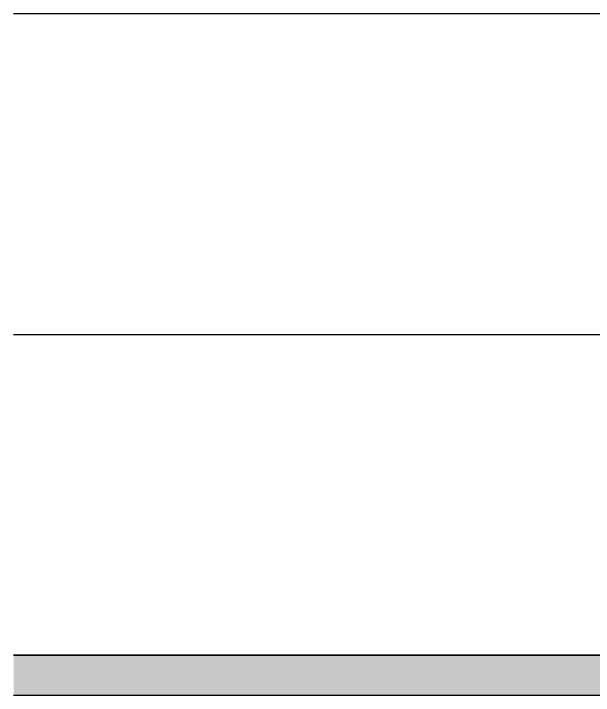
# Model space of a CAD drawing. Extents: x 66955 to 77886, y 5199 to 18578.
# Drawn here: x 67715 to 68426, y 9963 to 10799 of the extents above; entities that cross this region are included whole.
import ezdxf

# ---------------------------------------------------------------- set-up
doc = ezdxf.new("R2010")
doc.units = 0
doc.header["$MEASUREMENT"] = 0
doc.layers.get('0').update_dxf_attribs({"linetype": 'CONTINUOUS'})
doc.layers.get('DEFPOINTS').update_dxf_attribs({"linetype": 'CONTINUOUS'})

msp = doc.modelspace()

# ---------------------------------------------------------------- linework, layer by layer
for p, q in [((67715.343704, 10798.98061), (77666.883977, 10798.98061)), ((67715.343704, 10405.535449), (77666.883977, 10405.535449)), ((77662.183475, 10012.090288), (67715.343704, 10012.090288)), ((67715.343704, 10012.090288), (77666.883977, 10012.090288))]:
    msp.add_line(p, q)
at = {"color": 1}
msp.add_solid([(67715.343704, 10012.090288), (67715.343704, 9962.909643), (77662.183475, 10012.090288), (77662.183475, 9962.909643)], dxfattribs=at)
at = {"layer": 'DEFPOINTS'}
for p, q in [((67715.343704, 10012.090288), (77662.183475, 10012.090288)), ((77662.183475, 9962.909643), (67715.343704, 9962.909643))]:
    msp.add_line(p, q, dxfattribs=at)

doc.saveas('drawing.dxf')
